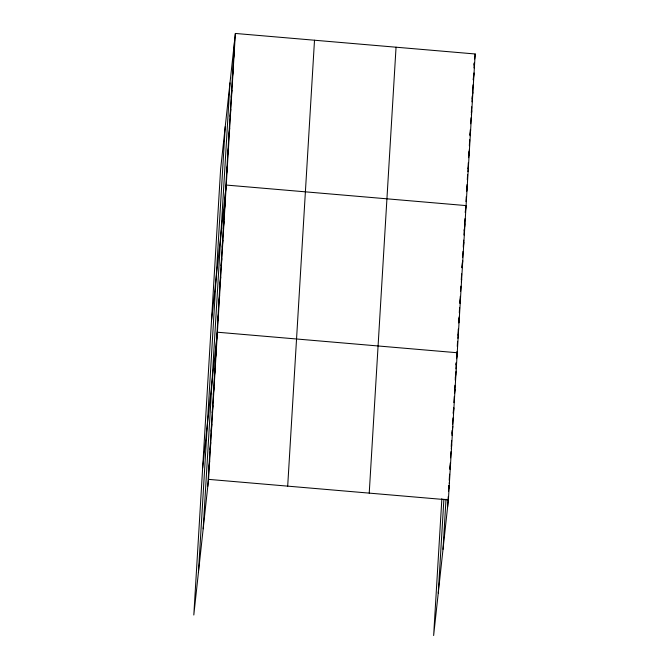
<?xml version="1.0" encoding="UTF-8"?>
<svg xmlns="http://www.w3.org/2000/svg" width="669" height="669" viewBox="0 0 669 669"><rect width="100%" height="100%" fill="white"/><g stroke="black" fill="none" stroke-linecap="round" stroke-linejoin="round"><path stroke-width="1" d="M198.425 572.555L225.236 126.642M203.175 528.811L229.985 82.889M207.791 486.346L234.602 40.424M235.363 33.45L220.619 169.106L193.809 615.02L208.544 479.364L235.363 33.45L475.191 53.98L448.381 499.894L433.637 635.55L441.875 498.614M287.695 486.137L314.505 40.224M369.229 493.12L396.048 47.206M438.254 593.085L443.907 499.074M443.003 549.333L446.014 499.258M447.62 506.868L448.23 496.649M448.539 491.539L448.907 485.41M449.217 480.3L449.585 474.17M449.894 469.061L450.262 462.931M450.572 457.822L450.939 451.684M451.241 446.574L451.617 440.445M451.918 435.335L452.227 430.226M452.595 424.096L452.963 417.966M453.273 412.857L453.582 407.747M453.883 402.638L454.259 396.508M454.56 391.398L454.928 385.26M455.238 380.151L455.606 374.021M455.915 368.912L456.283 362.782M456.593 357.672L456.96 351.543M457.27 346.433L457.571 341.324M457.939 335.194L458.307 329.064M458.984 317.817L458.683 322.926L459.436 315.952M459.294 312.707L459.603 307.598M459.904 302.488L460.28 296.359M460.581 291.249L460.891 286.14M461.259 280.01L461.627 273.88M462.304 262.641L461.995 267.751L462.756 260.768M462.614 257.532L462.981 251.393M463.291 246.284L463.659 240.154M463.96 235.045L464.336 228.915M464.637 223.806L464.947 218.696M465.674 206.579L465.315 212.566L466.076 205.592L226.247 185.062L211.504 320.719M465.975 201.595L466.276 196.602M466.636 190.623L466.995 184.636M467.296 179.652L467.598 174.659M467.957 168.68L468.317 162.692M468.618 157.708L468.977 151.721M469.337 145.733L469.697 139.754M469.989 134.762L470.29 129.778M470.65 123.79L471.009 117.811M471.311 112.818L471.67 106.839M471.971 101.847L472.331 95.859M472.632 90.875L472.991 84.888M473.652 73.916L473.292 79.904L474.053 72.929M474.012 67.937L474.313 62.945M233.464 59.382L234.217 52.399M232.327 78.332L233.08 71.349M231.181 97.281L231.942 90.307M230.044 116.23L230.805 109.256M228.907 135.18L229.659 128.205M227.761 154.138L228.522 147.155M226.624 173.087L227.385 166.113M224.383 210.434L225.135 203.46M223.27 228.823L224.031 221.849M222.167 247.221L222.928 240.246M221.063 265.618L221.824 258.635M219.959 284.007L220.711 277.033M218.847 302.405L219.608 295.422M217.743 320.794L218.504 313.82M202.657 467.874L217.4 332.217L457.228 352.739L456.576 358.718M215.535 357.589L216.288 350.606M214.423 375.978L215.184 369.004M213.319 394.376L214.08 387.393M212.215 412.765L212.968 405.79M211.111 431.162L211.864 424.188M209.999 449.551L210.76 442.577M208.895 467.949L209.656 460.974M473.978 65.094L474.204 63.028M474.647 58.956L475.191 53.98M472.155 98.853L472.473 95.868M472.69 93.869L472.908 91.879M471.336 114.817L471.77 110.828M469.981 135.765L470.633 129.786M468.735 155.71L469.487 148.735M467.915 171.674L468.35 167.685M466.669 191.618L467.213 186.634M464.211 230.956L464.428 228.965M464.646 226.975L464.963 223.981M463.316 247.363L463.86 242.379M461.326 282.151L461.652 279.165M459.896 303.542L460.54 297.554M457.897 338.33L458.332 334.349M455.907 364.898L456.133 362.824M455.363 378.11L456.116 371.136M454.577 393.514L455.012 389.525M453.256 413.902L453.908 407.923M452.043 433.295L452.369 430.301M452.587 428.311L452.804 426.32M451.266 448.698L451.692 444.709M449.936 469.086L450.588 463.107M448.723 488.479L449.05 485.485M449.267 483.495L449.484 481.496M208.544 479.364L448.381 499.894"/></g></svg>
